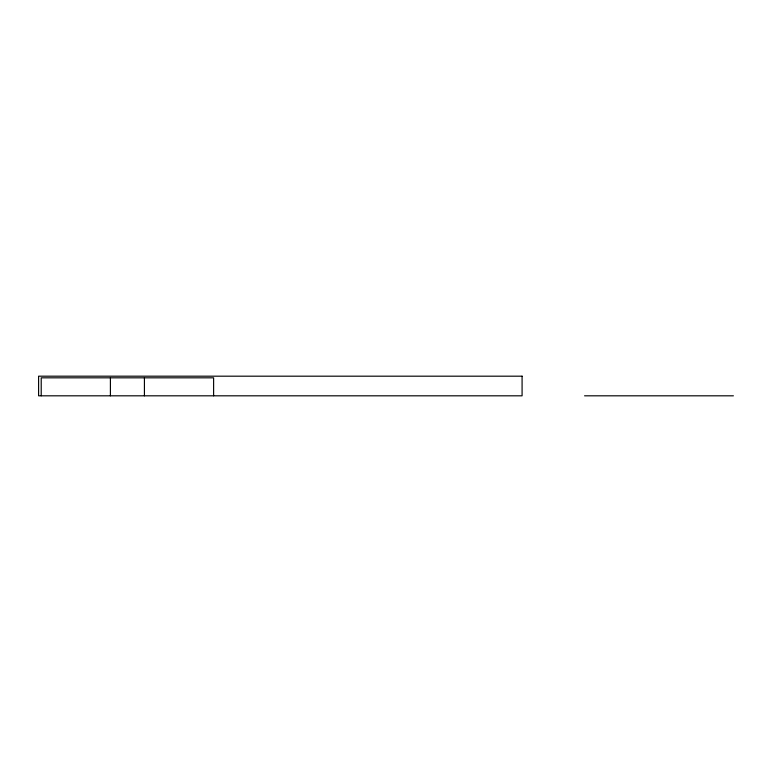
<?xml version="1.0" encoding="UTF-8"?>
<svg xmlns="http://www.w3.org/2000/svg" width="772" height="772" viewBox="0 0 772 772"><rect width="100%" height="100%" fill="white"/><g stroke="black" fill="none" stroke-linecap="round" stroke-linejoin="round"><path stroke-width="1.16" d="M584.558 395.814L733.4 395.814M213.612 395.814L213.612 377.826L41.215 377.826L41.215 395.814M144.422 377.826L144.422 395.814M110.406 377.826L110.406 395.814M522.084 376.186L38.6 376.186L38.6 395.814L522.084 395.814L522.084 376.186"/></g></svg>
